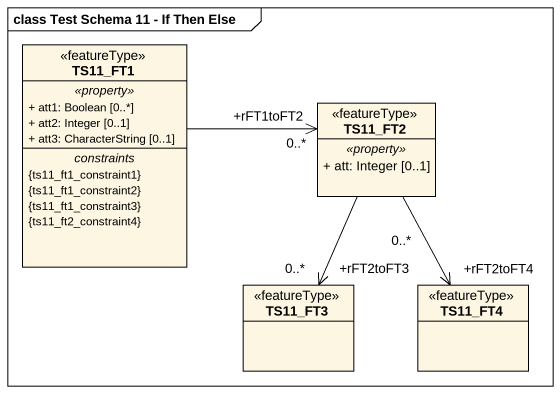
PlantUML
@startuml
mainframe class Test Schema 11 - If Then Else
hide circle
hide empty members
skinparam classAttributeIconSize 0
class TS11_FT1 <<featureType>> {
  .. <<property>> ..
  + att1: Boolean [0..*]
  + att2: Integer [0..1]
  + att3: CharacterString [0..1]
  -- constraints --
  {ts11_ft1_constraint1}
  {ts11_ft1_constraint2}
  {ts11_ft1_constraint3}
  {ts11_ft2_constraint4}
}
class TS11_FT2 <<featureType>> {
  .. <<property>> ..
  + att: Integer [0..1]
}
class TS11_FT3 <<featureType>>
class TS11_FT4 <<featureType>>
TS11_FT1 -right-> "+rFT1toFT2\n0..*" TS11_FT2
TS11_FT2 --> "+rFT2toFT3\n0..*" TS11_FT3
TS11_FT2 --> "+rFT2toFT4\n0..*" TS11_FT4
@enduml
